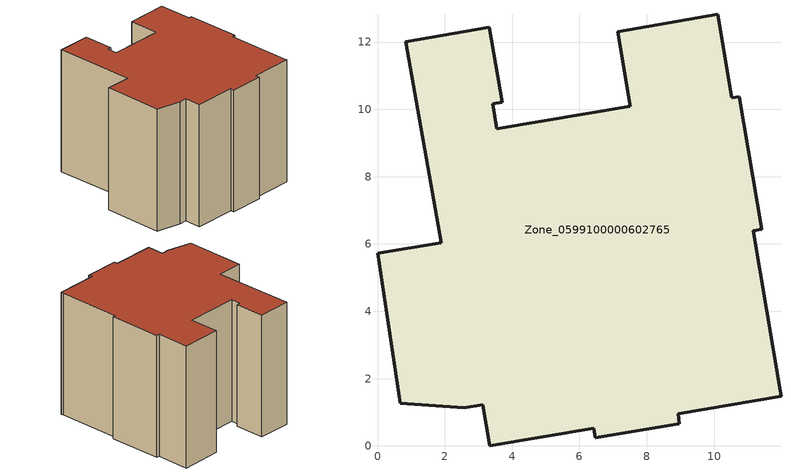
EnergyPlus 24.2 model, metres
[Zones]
Zone_0599100000602765
 floor ground (C_G): 1.9,6.03 0.84,12.01 3.32,12.43 3.7,10.21 3.42,10.16 3.55,9.42 7.51,10.09 7.13,12.3 10.11,12.83 10.52,10.35 10.75,10.38 11.41,6.43 11.17,6.39 11.96,1.64 11.99,1.47 8.93,0.95 8.97,0.66 6.47,0.24 6.43,0.52 3.33,0 3.13,1.23 2.57,1.14 0.67,1.27 0,5.73 z0
 wall outside (C_F): 3.33,0 6.43,0.52 6.47,0.24 8.97,0.66 8.93,0.95 11.99,1.47 11.96,1.64 11.17,6.39 11.41,6.43 10.75,10.38 10.52,10.35 10.11,12.83 7.13,12.3 7.51,10.09 3.55,9.42 3.42,10.16 3.7,10.21 3.32,12.43 0.84,12.01 1.9,6.03 0,5.73 0.67,1.27 2.57,1.14 3.13,1.23 3.33,0 z0:9.33
 roof outside (C_R): 0.84,12.01 1.9,6.03 0,5.73 0.67,1.27 2.57,1.14 3.13,1.23 3.33,0 6.43,0.52 6.47,0.24 8.97,0.66 8.93,0.95 11.99,1.47 11.96,1.64 11.17,6.39 11.41,6.43 10.75,10.38 10.52,10.35 10.11,12.83 7.13,12.3 7.51,10.09 3.55,9.42 3.42,10.16 3.7,10.21 3.32,12.43 z9.33
[BUILDING]
Pand.0599100000602765: North Axis=0; Terrain=City; Loads Convergence Tolerance Value=0.04; Temperature Convergence Tolerance Value=0.4; Solar Distribution=FullExterior; Maximum Number of Warmup Days=25; Minimum Number of Warmup Days=1
[Site:Location]
Rotterdam.The.Hague.AP_ZH_NLD Design_Conditions: Latitude=51.96; Longitude=4.45; Time Zone=1; Elevation=-4.5
[SITE:GROUNDTEMPERATURE:BUILDINGSURFACE]
18, 18, 18, 18, 18, 18, 18, 18, 18, 18, 18, 18
[MATERIAL] Thermal Absorptance=0.9; Solar Absorptance=0.7; Visible Absorptance=0.7
Name | Roughness | Thickness | Conductivity | Density | Specific Heat
G.TC.1946 | MediumSmooth | 0.15 | 1 | 540 | 1210
F.TC.1946 | Rough | 0.3 | 0.857143 | 1920 | 840
R.TC.1946 | MediumRough | 0.2 | 0.909091 | 1500 | 1000
[CONSTRUCTION]
C_G: G.TC.1946
C_F: F.TC.1946
C_R: R.TC.1946
[ZONE]
Zone_0599100000602765: Type=1; Multiplier=1; Ceiling Height=Autocalculate; Volume=Autocalculate; Floor Area=autocalculate; Part of Total Floor Area=Yes
[ZONEINFILTRATION:DESIGNFLOWRATE]
Infil_Zone_0599100000602765: Zone or ZoneList or Space or SpaceList=Zone_0599100000602765; Schedule=AlwaysOn; Design Flow Rate Calculation Method=Flow/Area; Flow Rate per Floor Area=0.003; Constant Term Coefficient=1; Temperature Term Coefficient=0; Velocity Term Coefficient=0; Velocity Squared Term Coefficient=0
[HVACTEMPLATE:ZONE:IDEALLOADSAIRSYSTEM]
Zone_0599100000602765: Maximum Heating Supply Air Temperature=50; Minimum Cooling Supply Air Temperature=13; Maximum Heating Supply Air Humidity Ratio=0.0156; Minimum Cooling Supply Air Humidity Ratio=0.0077; Heating Limit=NoLimit; Cooling Limit=NoLimit; Dehumidification Control Type=ConstantSensibleHeatRatio; Cooling Sensible Heat Ratio=0.7; Dehumidification Setpoint=60; Humidification Control Type=None; Humidification Setpoint=30; Outdoor Air Method=None; Outdoor Air Flow Rate per Person=0.00944; Outdoor Air Flow Rate per Zone Floor Area=0; Outdoor Air Flow Rate per Zone=0; Demand Controlled Ventilation Type=None; Outdoor Air Economizer Type=NoEconomizer; Heat Recovery Type=None; Sensible Heat Recovery Effectiveness=0.7; Latent Heat Recovery Effectiveness=0.65
[ZONECONTROL:THERMOSTAT]
ThermostatControl_Zone_0599100000602765: Zone or ZoneList=Zone_0599100000602765; Control Type Schedule=DualSetpointControlType; Control 1=Thermostat_Zone_0599100000602765; Temperature Difference Between Cutout And Setpoint=0
[THERMOSTATSETPOINT:DUALSETPOINT]
Thermostat_Zone_0599100000602765: Heating Setpoint Temperature Schedule=HeatingSetpoint_Zone_0599100000602765; Cooling Setpoint Temperature Schedule=CoolingSetpoint_Zone_0599100000602765
[SCHEDULE:COMPACT]
HeatingSetpoint_Zone_0599100000602765: Through: 12/31, For: AllDays, Until: 24:00, 21
CoolingSetpoint_Zone_0599100000602765: Through: 12/31, For: AllDays, Until: 24:00, 24
DualSetpointControlType: Through: 12/31, For: AllDays, Until: 24:00, 4
AlwaysOn: Through: 12/31, For: AllDays, Until: 24:00, 1
